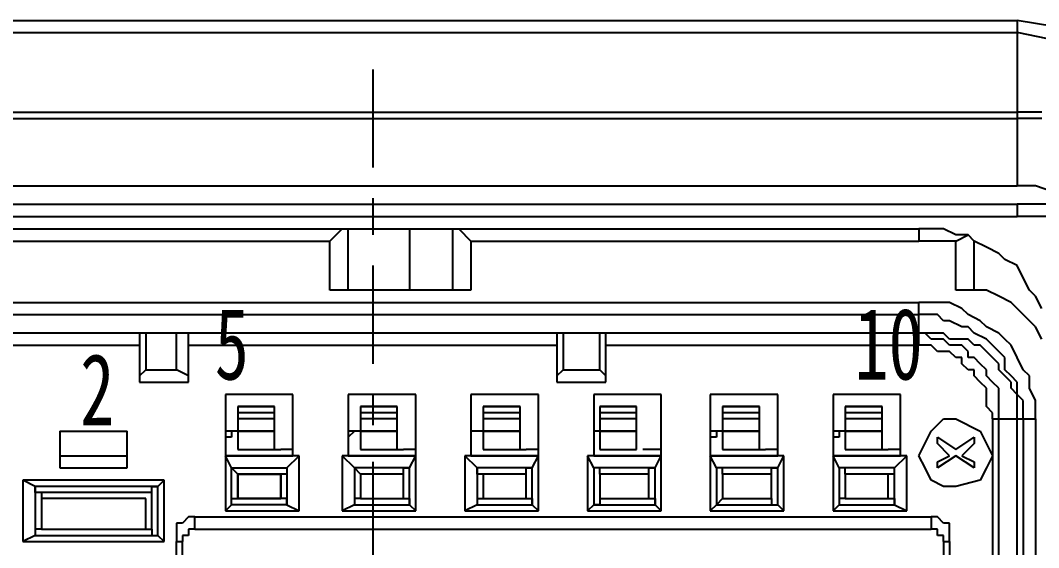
# Model space of a CAD drawing. Header units: inches. Extents: x 47316 to 59086, y 3141 to 11743.
# Drawn here: x 51613 to 51662.78, y 6390.53 to 6416.33 of the extents above; entities that cross this region are included whole.
import ezdxf

# ---------------------------------------------------------------- set-up
doc = ezdxf.new("R2010")
doc.units = ezdxf.units.IN
doc.header["$MEASUREMENT"] = 0
doc.layers.add('_BLACK_HOLE', color=7, linetype='Continuous')
doc.styles.add('MtX_FangSong_GB2312', font='')
doc.styles.get("Standard").update_dxf_attribs({"font": ''})
doc.styles.get('MtX_FangSong_GB2312').set_extended_font_data('FangSong_GB2312')
doc.styles.get('Standard').set_extended_font_data('SimSun')
doc.linetypes.add('_VeSys_Busbar', pattern='A,0.0001,-0.125,["=",Standard,S=0.35,R=0,X=-0.15,Y=-0.175],-0.125', length=0.2501)

msp = doc.modelspace()

# ---------------------------------------------------------------- linework, layer by layer
at = {"layer": '_BLACK_HOLE', "color": 0, "linetype": 'Continuous', "lineweight": -3}
for p, q in [((51598.729, 6416.329), (51661.729, 6416.329)), ((51661.729, 6416.329), (51661.729, 6408.229)), ((51663.529, 6416.029), (51661.729, 6416.329)), ((51598.729, 6415.729), (51661.729, 6415.729)), ((51663.229, 6415.429), (51661.729, 6415.729)), ((51630.229, 6413.929), (51630.229, 6409.129)), ((51598.729, 6411.829), (51661.729, 6411.829)), ((51662.929, 6411.829), (51661.729, 6411.829)), ((51598.729, 6411.529), (51661.729, 6411.529)), ((51662.929, 6411.529), (51661.729, 6411.529)), ((51598.729, 6408.229), (51661.729, 6408.229)), ((51662.629, 6408.229), (51661.729, 6408.229)), ((51663.529, 6407.929), (51662.629, 6408.229)), ((51598.729, 6407.329), (51661.729, 6407.329)), ((51630.229, 6407.629), (51630.229, 6405.829)), ((51661.729, 6407.329), (51661.729, 6406.729)), ((51662.629, 6407.329), (51661.729, 6407.329)), ((51663.529, 6407.329), (51662.629, 6407.329)), ((51598.729, 6406.729), (51661.729, 6406.729)), ((51662.629, 6406.729), (51661.729, 6406.729)), ((51663.229, 6406.729), (51662.629, 6406.729)), ((51603.529, 6406.129), (51656.929, 6406.129)), ((51628.129, 6405.529), (51628.729, 6406.129)), ((51629.029, 6403.129), (51629.029, 6406.129)), ((51632.029, 6406.129), (51632.029, 6403.129)), ((51634.129, 6406.129), (51634.129, 6403.129)), ((51634.429, 6406.129), (51635.029, 6405.529)), ((51656.929, 6406.129), (51656.929, 6405.529)), ((51657.529, 6406.129), (51656.929, 6406.129)), ((51658.129, 6406.129), (51657.529, 6406.129)), ((51658.729, 6405.829), (51658.129, 6406.129)), ((51658.729, 6405.529), (51659.329, 6405.829)), ((51659.329, 6405.829), (51658.729, 6405.829)), ((51659.629, 6405.529), (51659.329, 6405.829)), ((51603.529, 6405.529), (51628.129, 6405.529)), ((51628.129, 6403.129), (51628.129, 6405.529)), ((51635.029, 6405.529), (51635.029, 6403.129)), ((51635.029, 6405.529), (51656.929, 6405.529)), ((51657.229, 6405.529), (51656.929, 6405.529)), ((51657.529, 6405.529), (51657.229, 6405.529)), ((51657.829, 6405.529), (51657.529, 6405.529)), ((51658.129, 6405.529), (51657.829, 6405.529)), ((51658.429, 6405.529), (51658.129, 6405.529)), ((51658.729, 6405.529), (51658.429, 6405.529)), ((51658.729, 6403.129), (51658.729, 6405.529)), ((51659.629, 6403.129), (51659.629, 6405.529)), ((51660.229, 6405.229), (51659.629, 6405.529)), ((51660.829, 6404.929), (51660.229, 6405.229)), ((51661.129, 6404.629), (51660.829, 6404.929)), ((51630.229, 6404.329), (51630.229, 6399.529)), ((51661.729, 6404.329), (51661.129, 6404.629)), ((51662.029, 6403.729), (51661.729, 6404.329)), ((51662.329, 6403.129), (51662.029, 6403.729)), ((51635.029, 6403.129), (51628.129, 6403.129)), ((51660.229, 6403.129), (51658.729, 6403.129)), ((51660.829, 6402.829), (51660.229, 6403.129)), ((51661.429, 6402.529), (51660.829, 6402.829)), ((51662.629, 6402.829), (51662.329, 6403.129)), ((51662.929, 6402.229), (51662.629, 6402.829)), ((51603.529, 6402.529), (51656.929, 6402.529)), ((51656.929, 6400.429), (51656.929, 6402.529)), ((51657.529, 6402.529), (51656.929, 6402.529)), ((51657.829, 6402.529), (51657.529, 6402.529)), ((51658.429, 6402.529), (51657.829, 6402.529)), ((51659.029, 6402.229), (51658.429, 6402.529)), ((51659.329, 6401.929), (51659.029, 6402.229)), ((51661.729, 6402.229), (51661.429, 6402.529)), ((51662.329, 6401.629), (51661.729, 6402.229)), ((51603.529, 6401.929), (51656.929, 6401.929)), ((51657.229, 6401.929), (51656.929, 6401.929)), ((51657.829, 6401.929), (51657.229, 6401.929)), ((51658.129, 6401.629), (51657.829, 6401.929)), ((51659.929, 6401.629), (51659.329, 6401.929)), ((51658.429, 6401.629), (51658.129, 6401.629)), ((51659.029, 6401.329), (51658.429, 6401.629)), ((51659.329, 6401.329), (51659.029, 6401.329)), ((51659.629, 6401.029), (51659.329, 6401.329)), ((51660.229, 6401.329), (51659.929, 6401.629)), ((51660.829, 6401.029), (51660.229, 6401.329)), ((51662.629, 6401.329), (51662.329, 6401.629)), ((51662.929, 6400.729), (51662.629, 6401.329)), ((51657.529, 6401.029), (51602.629, 6401.029)), ((51618.829, 6401.029), (51618.829, 6398.929)), ((51619.129, 6401.029), (51619.129, 6399.229)), ((51620.629, 6399.229), (51620.629, 6401.029)), ((51621.229, 6398.929), (51621.229, 6401.029)), ((51639.229, 6401.029), (51639.229, 6398.929)), ((51639.529, 6401.029), (51639.529, 6399.229)), ((51641.329, 6399.229), (51641.329, 6401.029)), ((51641.629, 6398.929), (51641.629, 6401.029)), ((51657.229, 6401.029), (51656.929, 6401.029)), ((51657.529, 6400.729), (51657.229, 6401.029)), ((51658.129, 6401.029), (51657.529, 6401.029)), ((51657.829, 6400.729), (51657.529, 6400.729)), ((51658.129, 6400.729), (51657.829, 6400.729)), ((51658.429, 6400.729), (51658.129, 6401.029)), ((51658.429, 6400.429), (51658.129, 6400.729)), ((51658.729, 6400.729), (51658.429, 6400.729)), ((51659.329, 6400.729), (51658.729, 6400.729)), ((51659.629, 6400.429), (51659.329, 6400.729)), ((51660.229, 6400.729), (51659.629, 6401.029)), ((51660.529, 6400.429), (51660.229, 6400.729)), ((51661.129, 6400.729), (51660.829, 6401.029)), ((51661.429, 6400.429), (51661.129, 6400.729)), ((51603.529, 6400.429), (51618.829, 6400.429)), ((51621.229, 6400.429), (51639.229, 6400.429)), ((51641.629, 6400.429), (51656.929, 6400.429)), ((51657.229, 6400.429), (51656.929, 6400.429)), ((51657.529, 6400.429), (51657.229, 6400.429)), ((51657.829, 6400.129), (51657.529, 6400.429)), ((51659.029, 6400.429), (51658.429, 6400.429)), ((51659.329, 6400.129), (51659.029, 6400.429)), ((51659.929, 6400.429), (51659.629, 6400.429)), ((51660.229, 6400.129), (51659.929, 6400.429)), ((51660.829, 6400.129), (51660.529, 6400.429)), ((51661.729, 6399.829), (51661.429, 6400.429)), ((51658.129, 6400.129), (51657.829, 6400.129)), ((51658.429, 6400.129), (51658.129, 6400.129)), ((51658.729, 6399.829), (51658.429, 6400.129)), ((51659.029, 6399.829), (51658.729, 6399.829)), ((51659.029, 6399.529), (51659.029, 6399.829)), ((51659.329, 6399.829), (51659.329, 6400.129)), ((51659.629, 6399.829), (51659.329, 6399.829)), ((51659.929, 6399.529), (51659.629, 6399.829)), ((51660.529, 6399.829), (51660.229, 6400.129)), ((51660.829, 6399.529), (51660.529, 6399.829)), ((51661.129, 6399.829), (51660.829, 6400.129)), ((51661.129, 6399.229), (51661.129, 6399.829)), ((51662.029, 6399.229), (51661.729, 6399.829)), ((51618.829, 6398.929), (51619.129, 6399.229)), ((51619.129, 6399.229), (51620.629, 6399.229)), ((51621.229, 6398.929), (51620.629, 6399.229)), ((51639.229, 6398.929), (51639.529, 6399.229)), ((51639.529, 6399.229), (51641.329, 6399.229)), ((51641.629, 6398.929), (51641.329, 6399.229)), ((51659.329, 6399.229), (51659.029, 6399.529)), ((51659.629, 6399.229), (51659.329, 6399.229)), ((51659.629, 6398.929), (51659.629, 6399.229)), ((51660.229, 6399.229), (51659.929, 6399.529)), ((51660.229, 6398.929), (51660.229, 6399.229)), ((51660.829, 6399.229), (51660.829, 6399.529)), ((51661.129, 6398.929), (51660.829, 6399.229)), ((51661.429, 6398.929), (51661.129, 6399.229)), ((51662.329, 6398.929), (51662.029, 6399.229)), ((51618.829, 6398.929), (51618.829, 6398.929)), ((51618.829, 6398.929), (51618.829, 6398.929)), ((51618.829, 6398.929), (51618.829, 6398.929)), ((51618.829, 6398.929), (51618.829, 6398.929)), ((51618.829, 6398.929), (51618.829, 6398.929)), ((51618.829, 6398.929), (51618.829, 6398.929)), ((51618.829, 6398.929), (51618.829, 6398.929)), ((51618.829, 6398.929), (51618.829, 6398.929)), ((51618.829, 6398.929), (51618.829, 6398.929)), ((51618.829, 6398.929), (51618.829, 6398.629)), ((51621.229, 6398.629), (51621.229, 6398.929)), ((51621.229, 6398.929), (51621.229, 6398.929)), ((51621.229, 6398.929), (51621.229, 6398.929)), ((51621.229, 6398.929), (51621.229, 6398.929)), ((51621.229, 6398.929), (51621.229, 6398.929)), ((51621.229, 6398.929), (51621.229, 6398.929)), ((51621.229, 6398.929), (51621.229, 6398.929)), ((51621.229, 6398.929), (51621.229, 6398.929)), ((51621.229, 6398.929), (51621.229, 6398.929)), ((51621.229, 6398.929), (51621.229, 6398.929)), ((51639.229, 6398.929), (51639.229, 6398.929)), ((51639.229, 6398.929), (51639.229, 6398.929)), ((51639.229, 6398.929), (51639.229, 6398.929)), ((51639.229, 6398.929), (51639.229, 6398.929)), ((51639.229, 6398.929), (51639.229, 6398.929)), ((51639.229, 6398.929), (51639.229, 6398.929)), ((51639.229, 6398.929), (51639.229, 6398.929)), ((51639.229, 6398.929), (51639.229, 6398.929)), ((51639.229, 6398.929), (51639.229, 6398.929)), ((51639.229, 6398.929), (51639.229, 6398.629)), ((51641.629, 6398.629), (51641.629, 6398.929)), ((51641.629, 6398.929), (51641.629, 6398.929)), ((51641.629, 6398.929), (51641.629, 6398.929)), ((51641.629, 6398.929), (51641.629, 6398.929)), ((51641.629, 6398.929), (51641.629, 6398.929)), ((51641.629, 6398.929), (51641.629, 6398.929)), ((51641.629, 6398.929), (51641.629, 6398.929)), ((51641.629, 6398.929), (51641.629, 6398.929)), ((51641.629, 6398.929), (51641.629, 6398.929)), ((51641.629, 6398.929), (51641.629, 6398.929)), ((51659.929, 6398.629), (51659.629, 6398.929)), ((51660.529, 6398.629), (51660.229, 6398.929)), ((51661.429, 6398.629), (51661.129, 6398.929)), ((51661.729, 6398.629), (51661.429, 6398.929)), ((51662.329, 6398.329), (51662.329, 6398.929)), ((51618.829, 6398.629), (51618.829, 6398.629)), ((51618.829, 6398.629), (51618.829, 6398.629)), ((51618.829, 6398.629), (51618.829, 6398.629)), ((51618.829, 6398.629), (51618.829, 6398.629)), ((51618.829, 6398.629), (51619.129, 6398.629)), ((51619.129, 6398.629), (51620.929, 6398.629)), ((51619.129, 6398.629), (51619.129, 6398.629)), ((51619.129, 6398.629), (51619.129, 6398.629)), ((51619.129, 6398.629), (51619.129, 6398.629)), ((51620.929, 6398.629), (51620.929, 6398.629)), ((51620.929, 6398.629), (51620.929, 6398.629)), ((51620.929, 6398.629), (51620.929, 6398.629)), ((51620.929, 6398.629), (51620.929, 6398.629)), ((51620.929, 6398.629), (51621.229, 6398.629)), ((51621.229, 6398.629), (51621.229, 6398.629)), ((51621.229, 6398.629), (51621.229, 6398.629)), ((51621.229, 6398.629), (51621.229, 6398.629)), ((51639.229, 6398.629), (51639.229, 6398.629)), ((51639.229, 6398.629), (51639.229, 6398.629)), ((51639.229, 6398.629), (51639.229, 6398.629)), ((51639.229, 6398.629), (51639.529, 6398.629)), ((51639.529, 6398.629), (51641.329, 6398.629)), ((51639.529, 6398.629), (51639.529, 6398.629)), ((51639.529, 6398.629), (51639.529, 6398.629)), ((51639.529, 6398.629), (51639.529, 6398.629)), ((51639.529, 6398.629), (51639.529, 6398.629)), ((51641.329, 6398.629), (51641.329, 6398.629)), ((51641.329, 6398.629), (51641.329, 6398.629)), ((51641.329, 6398.629), (51641.329, 6398.629)), ((51641.329, 6398.629), (51641.329, 6398.629)), ((51641.329, 6398.629), (51641.629, 6398.629)), ((51641.629, 6398.629), (51641.629, 6398.629)), ((51641.629, 6398.629), (51641.629, 6398.629)), ((51641.629, 6398.629), (51641.629, 6398.629)), ((51660.229, 6398.329), (51659.929, 6398.629)), ((51660.229, 6398.029), (51660.229, 6398.329)), ((51660.829, 6398.329), (51660.529, 6398.629)), ((51660.829, 6397.729), (51660.829, 6398.329)), ((51661.429, 6398.329), (51661.429, 6398.629)), ((51661.729, 6398.029), (51661.429, 6398.329)), ((51661.729, 6398.029), (51661.729, 6398.629)), ((51662.629, 6397.729), (51662.329, 6398.329)), ((51623.029, 6398.029), (51623.029, 6395.029)), ((51626.329, 6398.029), (51623.029, 6398.029)), ((51626.329, 6395.029), (51626.329, 6398.029)), ((51629.029, 6398.029), (51629.029, 6395.029)), ((51632.329, 6398.029), (51629.029, 6398.029)), ((51630.229, 6398.029), (51630.229, 6396.529)), ((51632.329, 6395.029), (51632.329, 6398.029)), ((51635.029, 6398.029), (51635.029, 6395.029)), ((51638.329, 6398.029), (51635.029, 6398.029)), ((51638.329, 6395.029), (51638.329, 6398.029)), ((51641.029, 6398.029), (51641.029, 6395.029)), ((51644.329, 6398.029), (51641.029, 6398.029)), ((51644.329, 6395.029), (51644.329, 6398.029)), ((51650.029, 6398.029), (51646.729, 6398.029)), ((51646.729, 6398.029), (51646.729, 6395.029)), ((51650.029, 6395.029), (51650.029, 6398.029)), ((51656.029, 6398.029), (51652.729, 6398.029)), ((51652.729, 6398.029), (51652.729, 6395.029)), ((51656.029, 6395.029), (51656.029, 6398.029)), ((51660.229, 6397.729), (51660.229, 6398.029)), ((51660.229, 6397.429), (51660.229, 6397.729)), ((51660.829, 6397.429), (51660.829, 6397.729)), ((51662.029, 6397.729), (51661.729, 6398.029)), ((51661.729, 6397.429), (51661.729, 6398.029)), ((51662.029, 6397.429), (51662.029, 6397.729)), ((51662.629, 6397.429), (51662.629, 6397.729)), ((51623.629, 6397.429), (51625.429, 6397.429)), ((51623.629, 6397.429), (51623.629, 6395.329)), ((51625.429, 6397.429), (51623.629, 6397.429)), ((51625.429, 6395.329), (51625.429, 6397.429)), ((51629.629, 6397.429), (51631.429, 6397.429)), ((51629.629, 6397.429), (51629.629, 6395.329)), ((51631.429, 6397.429), (51629.629, 6397.429)), ((51631.429, 6395.329), (51631.429, 6397.429)), ((51635.629, 6397.429), (51637.429, 6397.429)), ((51635.629, 6397.429), (51635.629, 6395.329)), ((51637.429, 6397.429), (51635.629, 6397.429)), ((51637.429, 6395.329), (51637.429, 6397.429)), ((51641.329, 6397.429), (51643.129, 6397.429)), ((51641.329, 6397.429), (51641.329, 6395.329)), ((51643.129, 6397.429), (51641.329, 6397.429)), ((51643.129, 6395.329), (51643.129, 6397.429)), ((51647.329, 6397.429), (51649.129, 6397.429)), ((51649.129, 6397.429), (51647.329, 6397.429)), ((51647.329, 6397.429), (51647.329, 6395.329)), ((51649.129, 6395.329), (51649.129, 6397.429)), ((51653.329, 6397.429), (51655.129, 6397.429)), ((51655.129, 6397.429), (51653.329, 6397.429)), ((51653.329, 6397.429), (51653.329, 6395.329)), ((51655.129, 6395.329), (51655.129, 6397.429)), ((51660.529, 6397.129), (51660.229, 6397.429)), ((51660.829, 6397.129), (51660.829, 6397.429)), ((51661.729, 6397.129), (51661.729, 6397.429)), ((51662.029, 6396.829), (51662.029, 6397.429)), ((51662.629, 6396.829), (51662.629, 6397.429)), ((51625.429, 6397.129), (51623.629, 6397.129)), ((51625.429, 6396.829), (51623.629, 6396.829)), ((51631.429, 6397.129), (51629.629, 6397.129)), ((51631.429, 6396.829), (51629.629, 6396.829)), ((51637.429, 6397.129), (51635.629, 6397.129)), ((51637.429, 6396.829), (51635.629, 6396.829)), ((51643.129, 6397.129), (51641.329, 6397.129)), ((51643.129, 6396.829), (51641.329, 6396.829)), ((51649.129, 6397.129), (51647.329, 6397.129)), ((51649.129, 6396.829), (51647.329, 6396.829)), ((51655.129, 6397.129), (51653.329, 6397.129)), ((51655.129, 6396.829), (51653.329, 6396.829)), ((51657.529, 6396.229), (51658.129, 6396.829)), ((51658.129, 6396.829), (51658.729, 6396.829)), ((51658.729, 6396.829), (51659.929, 6396.229)), ((51660.529, 6396.829), (51660.529, 6397.129)), ((51660.529, 6396.829), (51662.629, 6396.829)), ((51660.529, 6396.829), (51660.529, 6378.529)), ((51660.829, 6396.829), (51660.829, 6397.129)), ((51660.829, 6378.529), (51660.829, 6396.829)), ((51661.729, 6396.829), (51661.729, 6397.129)), ((51661.729, 6378.529), (51661.729, 6396.829)), ((51662.029, 6396.829), (51662.029, 6378.529)), ((51662.629, 6396.829), (51662.629, 6378.529)), ((51614.929, 6396.229), (51614.929, 6394.429)), ((51614.929, 6396.229), (51618.229, 6396.229)), ((51618.229, 6394.429), (51618.229, 6396.229)), ((51623.629, 6396.229), (51623.029, 6396.229)), ((51623.329, 6395.929), (51623.029, 6395.929)), ((51623.029, 6395.929), (51623.029, 6395.929)), ((51623.629, 6396.229), (51623.329, 6396.229)), ((51623.329, 6396.229), (51623.329, 6396.229)), ((51623.329, 6396.229), (51623.329, 6396.229)), ((51623.329, 6396.229), (51623.329, 6395.929)), ((51623.629, 6396.229), (51625.429, 6396.229)), ((51625.429, 6396.229), (51623.629, 6396.229)), ((51629.629, 6396.229), (51629.029, 6396.229)), ((51629.329, 6396.229), (51629.029, 6395.929)), ((51629.029, 6395.929), (51629.029, 6395.929)), ((51629.029, 6395.929), (51629.029, 6395.929)), ((51629.329, 6396.229), (51629.329, 6396.229)), ((51629.329, 6396.229), (51629.329, 6396.229)), ((51629.329, 6396.229), (51629.329, 6396.229)), ((51629.629, 6396.229), (51631.429, 6396.229)), ((51631.429, 6396.229), (51629.629, 6396.229)), ((51635.629, 6396.229), (51635.029, 6396.229)), ((51635.329, 6396.229), (51635.029, 6396.229)), ((51635.029, 6396.229), (51635.029, 6395.929)), ((51635.029, 6395.929), (51635.029, 6395.929)), ((51635.029, 6395.929), (51635.029, 6395.929)), ((51635.329, 6396.229), (51635.329, 6396.229)), ((51635.329, 6396.229), (51635.329, 6396.229)), ((51635.629, 6396.229), (51637.429, 6396.229)), ((51637.429, 6396.229), (51635.629, 6396.229)), ((51641.329, 6396.229), (51641.029, 6396.229)), ((51641.329, 6396.229), (51641.029, 6396.229)), ((51641.029, 6396.229), (51641.029, 6395.929)), ((51641.029, 6395.929), (51641.029, 6395.929)), ((51641.029, 6395.929), (51641.029, 6395.929)), ((51641.329, 6396.229), (51643.129, 6396.229)), ((51643.129, 6396.229), (51641.329, 6396.229)), ((51641.329, 6396.229), (51641.329, 6396.229)), ((51641.329, 6396.229), (51641.329, 6396.229)), ((51647.329, 6396.229), (51646.729, 6396.229)), ((51647.029, 6395.929), (51646.729, 6395.929)), ((51647.329, 6396.229), (51647.029, 6396.229)), ((51647.029, 6396.229), (51647.029, 6396.229)), ((51647.029, 6396.229), (51647.029, 6395.929)), ((51647.029, 6395.929), (51647.029, 6395.929)), ((51647.329, 6396.229), (51649.129, 6396.229)), ((51649.129, 6396.229), (51647.329, 6396.229)), ((51647.329, 6396.229), (51647.329, 6396.229)), ((51653.329, 6396.229), (51652.729, 6396.229)), ((51653.029, 6395.929), (51652.729, 6395.929)), ((51652.729, 6395.929), (51652.729, 6395.929)), ((51653.329, 6396.229), (51653.029, 6396.229)), ((51653.029, 6396.229), (51653.029, 6396.229)), ((51653.029, 6396.229), (51653.029, 6396.229)), ((51653.029, 6396.229), (51653.029, 6395.929)), ((51653.329, 6396.229), (51655.129, 6396.229)), ((51655.129, 6396.229), (51653.329, 6396.229)), ((51656.929, 6395.029), (51657.529, 6396.229)), ((51657.829, 6395.929), (51658.729, 6395.329)), ((51657.829, 6395.629), (51657.829, 6395.929)), ((51658.729, 6395.329), (51659.629, 6395.929)), ((51659.629, 6395.929), (51659.629, 6395.629)), ((51659.929, 6396.229), (51660.529, 6395.029)), ((51623.629, 6395.329), (51625.429, 6395.329)), ((51625.429, 6395.329), (51625.429, 6395.329)), ((51625.429, 6395.329), (51625.429, 6395.329)), ((51625.429, 6395.329), (51625.429, 6395.329)), ((51625.429, 6395.329), (51625.429, 6395.329)), ((51625.429, 6395.329), (51625.429, 6395.329)), ((51625.429, 6395.329), (51625.429, 6395.329)), ((51625.429, 6395.329), (51625.429, 6395.329)), ((51625.429, 6395.329), (51625.429, 6395.329)), ((51625.429, 6395.329), (51625.729, 6395.329)), ((51626.329, 6395.329), (51625.729, 6395.329)), ((51625.729, 6395.329), (51625.729, 6395.329)), ((51625.729, 6395.329), (51625.729, 6395.329)), ((51625.729, 6395.329), (51625.729, 6395.329)), ((51625.729, 6395.329), (51625.729, 6395.329)), ((51629.629, 6395.329), (51631.429, 6395.329)), ((51631.429, 6395.329), (51631.429, 6395.329)), ((51631.429, 6395.329), (51631.429, 6395.329)), ((51631.429, 6395.329), (51631.429, 6395.329)), ((51631.429, 6395.329), (51631.429, 6395.329)), ((51631.429, 6395.329), (51631.429, 6395.329)), ((51631.429, 6395.329), (51631.429, 6395.329)), ((51631.429, 6395.329), (51631.429, 6395.329)), ((51631.429, 6395.329), (51631.429, 6395.329)), ((51631.429, 6395.329), (51631.429, 6395.329)), ((51631.429, 6395.329), (51631.429, 6395.329)), ((51631.429, 6395.329), (51631.429, 6395.329)), ((51631.429, 6395.329), (51631.729, 6395.329)), ((51632.329, 6395.329), (51631.729, 6395.329)), ((51631.729, 6395.329), (51631.729, 6395.329)), ((51635.629, 6395.329), (51637.429, 6395.329)), ((51637.429, 6395.329), (51637.429, 6395.329)), ((51637.429, 6395.329), (51637.429, 6395.329)), ((51637.429, 6395.329), (51637.429, 6395.329)), ((51637.429, 6395.329), (51637.429, 6395.329)), ((51637.429, 6395.329), (51637.429, 6395.329)), ((51637.429, 6395.329), (51637.429, 6395.329)), ((51637.429, 6395.329), (51637.429, 6395.329)), ((51637.429, 6395.329), (51637.429, 6395.329)), ((51637.429, 6395.329), (51637.429, 6395.329)), ((51637.429, 6395.329), (51637.429, 6395.329)), ((51637.429, 6395.329), (51637.429, 6395.329)), ((51637.429, 6395.329), (51637.429, 6395.329)), ((51637.429, 6395.329), (51637.729, 6395.329)), ((51638.329, 6395.329), (51637.729, 6395.329)), ((51641.329, 6395.329), (51643.129, 6395.329)), ((51644.329, 6395.329), (51643.429, 6395.329)), ((51643.429, 6395.329), (51643.429, 6395.329)), ((51643.429, 6395.329), (51643.429, 6395.329)), ((51643.429, 6395.329), (51643.429, 6395.329)), ((51643.429, 6395.329), (51643.429, 6395.329)), ((51643.429, 6395.329), (51643.429, 6395.329)), ((51643.429, 6395.329), (51643.429, 6395.329)), ((51643.429, 6395.329), (51643.429, 6395.329)), ((51643.429, 6395.329), (51643.429, 6395.329)), ((51643.429, 6395.329), (51643.429, 6395.329)), ((51643.429, 6395.329), (51643.429, 6395.329)), ((51643.429, 6395.329), (51643.429, 6395.329)), ((51643.429, 6395.329), (51643.429, 6395.329)), ((51643.429, 6395.329), (51643.429, 6395.329)), ((51647.329, 6395.329), (51649.129, 6395.329)), ((51649.129, 6395.329), (51649.129, 6395.329)), ((51649.129, 6395.329), (51649.429, 6395.329)), ((51650.029, 6395.329), (51649.429, 6395.329)), ((51649.429, 6395.329), (51649.429, 6395.329)), ((51649.429, 6395.329), (51649.429, 6395.329)), ((51649.429, 6395.329), (51649.429, 6395.329)), ((51649.429, 6395.329), (51649.429, 6395.329)), ((51649.429, 6395.329), (51649.429, 6395.329)), ((51649.429, 6395.329), (51649.429, 6395.329)), ((51649.429, 6395.329), (51649.429, 6395.329)), ((51649.429, 6395.329), (51649.429, 6395.329)), ((51649.429, 6395.329), (51649.429, 6395.329)), ((51649.429, 6395.329), (51649.429, 6395.329)), ((51649.429, 6395.329), (51649.429, 6395.329)), ((51653.329, 6395.329), (51655.129, 6395.329)), ((51655.129, 6395.329), (51655.129, 6395.329)), ((51655.129, 6395.329), (51655.129, 6395.329)), ((51655.129, 6395.329), (51655.129, 6395.329)), ((51655.129, 6395.329), (51655.129, 6395.329)), ((51655.129, 6395.329), (51655.129, 6395.329)), ((51655.129, 6395.329), (51655.429, 6395.329)), ((51656.029, 6395.329), (51655.429, 6395.329)), ((51655.429, 6395.329), (51655.429, 6395.329)), ((51655.429, 6395.329), (51655.429, 6395.329)), ((51655.429, 6395.329), (51655.429, 6395.329)), ((51655.429, 6395.329), (51655.429, 6395.329)), ((51655.429, 6395.329), (51655.429, 6395.329)), ((51655.429, 6395.329), (51655.429, 6395.329)), ((51655.429, 6395.329), (51655.429, 6395.329)), ((51658.429, 6395.029), (51657.829, 6395.629)), ((51659.629, 6395.629), (51659.029, 6395.029)), ((51614.929, 6395.029), (51618.229, 6395.029)), ((51623.029, 6395.029), (51623.029, 6392.329)), ((51623.329, 6394.429), (51623.029, 6395.029)), ((51626.629, 6395.029), (51623.029, 6395.029)), ((51623.029, 6395.029), (51626.329, 6395.029)), ((51626.029, 6394.429), (51626.629, 6395.029)), ((51626.629, 6392.329), (51626.629, 6395.029)), ((51628.729, 6395.029), (51628.729, 6392.329)), ((51629.329, 6394.429), (51628.729, 6395.029)), ((51632.329, 6395.029), (51628.729, 6395.029)), ((51629.029, 6395.029), (51632.329, 6395.029)), ((51632.029, 6394.429), (51632.329, 6395.029)), ((51632.329, 6392.329), (51632.329, 6395.029)), ((51634.729, 6395.029), (51634.729, 6392.329)), ((51638.329, 6395.029), (51634.729, 6395.029)), ((51635.329, 6394.429), (51634.729, 6395.029)), ((51635.029, 6395.029), (51638.329, 6395.029)), ((51638.029, 6394.429), (51638.329, 6395.029)), ((51638.329, 6392.329), (51638.329, 6395.029)), ((51644.329, 6395.029), (51640.729, 6395.029)), ((51640.729, 6395.029), (51640.729, 6392.329)), ((51641.029, 6394.429), (51640.729, 6395.029)), ((51641.029, 6395.029), (51644.329, 6395.029)), ((51644.029, 6394.429), (51644.329, 6395.029)), ((51644.329, 6392.329), (51644.329, 6395.029)), ((51650.329, 6395.029), (51646.729, 6395.029)), ((51646.729, 6395.029), (51650.029, 6395.029)), ((51646.729, 6395.029), (51646.729, 6392.329)), ((51647.029, 6394.429), (51646.729, 6395.029)), ((51650.029, 6394.429), (51650.329, 6395.029)), ((51650.329, 6392.329), (51650.329, 6395.029)), ((51656.329, 6395.029), (51652.729, 6395.029)), ((51652.729, 6395.029), (51656.029, 6395.029)), ((51652.729, 6395.029), (51652.729, 6392.329)), ((51653.029, 6394.429), (51652.729, 6395.029)), ((51655.729, 6394.429), (51656.329, 6395.029)), ((51656.329, 6392.329), (51656.329, 6395.029)), ((51657.229, 6394.429), (51656.929, 6395.029)), ((51657.829, 6394.729), (51658.429, 6395.029)), ((51658.729, 6395.029), (51657.829, 6394.429)), ((51659.629, 6394.429), (51658.729, 6395.029)), ((51659.029, 6395.029), (51659.629, 6394.729)), ((51660.529, 6395.029), (51660.229, 6394.429)), ((51660.529, 6395.029), (51660.529, 6395.029)), ((51660.529, 6395.029), (51660.529, 6395.029)), ((51660.529, 6395.029), (51660.529, 6395.029)), ((51660.529, 6395.029), (51660.529, 6395.029)), ((51614.929, 6394.429), (51618.229, 6394.429)), ((51623.329, 6392.629), (51623.329, 6394.429)), ((51623.329, 6394.429), (51626.029, 6394.429)), ((51623.329, 6394.429), (51623.329, 6394.429)), ((51623.329, 6394.429), (51623.329, 6394.429)), ((51623.329, 6394.429), (51623.329, 6394.429)), ((51623.329, 6394.429), (51623.329, 6394.429)), ((51623.329, 6394.429), (51623.329, 6394.429)), ((51623.329, 6394.429), (51623.329, 6394.429)), ((51623.329, 6394.429), (51623.329, 6394.429)), ((51623.329, 6394.429), (51623.629, 6394.129)), ((51626.029, 6394.429), (51626.029, 6392.629)), ((51626.029, 6394.429), (51626.029, 6394.429)), ((51626.029, 6394.429), (51626.029, 6394.429)), ((51626.029, 6394.429), (51626.029, 6394.429)), ((51626.029, 6394.429), (51626.029, 6394.429)), ((51626.029, 6394.429), (51626.029, 6394.429)), ((51626.029, 6394.429), (51626.029, 6394.429)), ((51626.029, 6394.429), (51626.029, 6394.429)), ((51626.029, 6394.429), (51626.029, 6394.129)), ((51629.329, 6394.429), (51629.329, 6392.629)), ((51632.029, 6394.429), (51629.329, 6394.429)), ((51629.629, 6394.129), (51629.329, 6394.429)), ((51629.329, 6394.429), (51629.329, 6394.429)), ((51629.329, 6394.429), (51629.329, 6394.429)), ((51629.329, 6394.429), (51629.329, 6394.429)), ((51629.329, 6394.429), (51629.329, 6394.429)), ((51629.329, 6394.429), (51629.329, 6394.429)), ((51629.329, 6394.429), (51629.329, 6394.429)), ((51629.329, 6394.429), (51629.329, 6394.429)), ((51629.329, 6394.429), (51629.329, 6394.429)), ((51629.329, 6394.429), (51629.329, 6394.429)), ((51630.229, 6394.729), (51630.229, 6389.929)), ((51631.729, 6394.129), (51631.729, 6394.429)), ((51631.729, 6394.429), (51632.029, 6394.429)), ((51632.029, 6392.629), (51632.029, 6394.429)), ((51632.029, 6394.429), (51632.029, 6394.429)), ((51632.029, 6394.429), (51632.029, 6394.429)), ((51632.029, 6394.429), (51632.029, 6394.429)), ((51632.029, 6394.429), (51632.029, 6394.429)), ((51632.029, 6394.429), (51632.029, 6394.429)), ((51632.029, 6394.429), (51632.029, 6394.429)), ((51632.029, 6394.429), (51632.029, 6394.429)), ((51632.029, 6394.429), (51632.029, 6394.429)), ((51635.329, 6394.429), (51635.329, 6392.629)), ((51638.029, 6394.429), (51635.329, 6394.429)), ((51635.329, 6394.129), (51635.329, 6394.429)), ((51635.329, 6394.429), (51635.329, 6394.429)), ((51635.329, 6394.429), (51635.329, 6394.429)), ((51635.329, 6394.429), (51635.329, 6394.429)), ((51635.329, 6394.429), (51635.329, 6394.429)), ((51635.329, 6394.429), (51635.329, 6394.429)), ((51635.329, 6394.429), (51635.329, 6394.429)), ((51635.329, 6394.429), (51635.329, 6394.429)), ((51635.329, 6394.429), (51635.329, 6394.429)), ((51635.329, 6394.429), (51635.329, 6394.429)), ((51637.729, 6394.129), (51637.729, 6394.429)), ((51637.729, 6394.429), (51637.729, 6394.429)), ((51637.729, 6394.429), (51637.729, 6394.429)), ((51637.729, 6394.429), (51637.729, 6394.429)), ((51637.729, 6394.429), (51638.029, 6394.429)), ((51638.029, 6392.629), (51638.029, 6394.429)), ((51638.029, 6394.429), (51638.029, 6394.429)), ((51638.029, 6394.429), (51638.029, 6394.429)), ((51638.029, 6394.429), (51638.029, 6394.429)), ((51638.029, 6394.429), (51638.029, 6394.429)), ((51638.029, 6394.429), (51638.029, 6394.429)), ((51644.029, 6394.429), (51641.029, 6394.429)), ((51641.029, 6394.429), (51641.029, 6392.629)), ((51641.329, 6394.429), (51641.029, 6394.429)), ((51641.329, 6394.129), (51641.329, 6394.429)), ((51641.329, 6394.429), (51641.329, 6394.429)), ((51641.329, 6394.429), (51641.329, 6394.429)), ((51641.329, 6394.429), (51641.329, 6394.429)), ((51641.329, 6394.429), (51641.329, 6394.429)), ((51641.329, 6394.429), (51641.329, 6394.429)), ((51641.329, 6394.429), (51641.329, 6394.429)), ((51641.329, 6394.429), (51641.329, 6394.429)), ((51641.329, 6394.429), (51641.329, 6394.429)), ((51643.729, 6394.129), (51643.729, 6394.429)), ((51643.729, 6394.429), (51643.729, 6394.429)), ((51643.729, 6394.429), (51643.729, 6394.429)), ((51643.729, 6394.429), (51643.729, 6394.429)), ((51643.729, 6394.429), (51643.729, 6394.429)), ((51643.729, 6394.429), (51644.029, 6394.429)), ((51644.029, 6392.629), (51644.029, 6394.429)), ((51644.029, 6394.429), (51644.029, 6394.429)), ((51644.029, 6394.429), (51644.029, 6394.429)), ((51644.029, 6394.429), (51644.029, 6394.429)), ((51644.029, 6394.429), (51644.029, 6394.429)), ((51650.029, 6394.429), (51647.029, 6394.429)), ((51647.029, 6394.429), (51647.029, 6392.629)), ((51647.329, 6394.429), (51647.029, 6394.429)), ((51647.029, 6394.429), (51647.029, 6394.429)), ((51647.029, 6394.429), (51647.029, 6394.429)), ((51647.029, 6394.429), (51647.029, 6394.429)), ((51647.329, 6394.129), (51647.329, 6394.429)), ((51647.329, 6394.429), (51647.329, 6394.429)), ((51647.329, 6394.429), (51647.329, 6394.429)), ((51647.329, 6394.429), (51647.329, 6394.429)), ((51647.329, 6394.429), (51647.329, 6394.429)), ((51647.329, 6394.429), (51647.329, 6394.429)), ((51649.729, 6394.129), (51649.729, 6394.429)), ((51649.729, 6394.429), (51649.729, 6394.429)), ((51649.729, 6394.429), (51649.729, 6394.429)), ((51649.729, 6394.429), (51649.729, 6394.429)), ((51649.729, 6394.429), (51649.729, 6394.429)), ((51649.729, 6394.429), (51649.729, 6394.429)), ((51649.729, 6394.429), (51649.729, 6394.429)), ((51649.729, 6394.429), (51649.729, 6394.429)), ((51649.729, 6394.429), (51650.029, 6394.429)), ((51650.029, 6392.629), (51650.029, 6394.429)), ((51650.029, 6394.429), (51650.029, 6394.429)), ((51655.729, 6394.429), (51653.029, 6394.429)), ((51653.029, 6394.429), (51653.029, 6392.629)), ((51653.329, 6394.429), (51653.029, 6394.429)), ((51653.029, 6394.429), (51653.029, 6394.429)), ((51653.029, 6394.429), (51653.029, 6394.429)), ((51653.029, 6394.429), (51653.029, 6394.429)), ((51653.029, 6394.429), (51653.029, 6394.429)), ((51653.029, 6394.429), (51653.029, 6394.429)), ((51653.029, 6394.429), (51653.029, 6394.429)), ((51653.329, 6394.129), (51653.329, 6394.429)), ((51653.329, 6394.429), (51653.329, 6394.429)), ((51653.329, 6394.429), (51653.329, 6394.429)), ((51655.729, 6392.629), (51655.729, 6394.429)), ((51655.729, 6394.129), (51655.729, 6394.429)), ((51655.729, 6394.429), (51655.729, 6394.429)), ((51655.729, 6394.429), (51655.729, 6394.429)), ((51655.729, 6394.429), (51655.729, 6394.429)), ((51655.729, 6394.429), (51655.729, 6394.429)), ((51655.729, 6394.429), (51655.729, 6394.429)), ((51655.729, 6394.429), (51655.729, 6394.429)), ((51655.729, 6394.429), (51655.729, 6394.429)), ((51655.729, 6394.429), (51655.729, 6394.429)), ((51655.729, 6394.429), (51655.729, 6394.429)), ((51657.529, 6393.829), (51657.229, 6394.429)), ((51657.829, 6394.429), (51657.829, 6394.729)), ((51659.629, 6394.729), (51659.629, 6394.429)), ((51660.229, 6394.429), (51659.929, 6393.829)), ((51613.129, 6393.829), (51613.129, 6390.829)), ((51613.729, 6393.529), (51613.129, 6393.829)), ((51620.029, 6393.829), (51613.129, 6393.829)), ((51619.729, 6393.529), (51620.029, 6393.829)), ((51620.029, 6390.829), (51620.029, 6393.829)), ((51623.629, 6392.929), (51623.629, 6394.129)), ((51623.629, 6394.129), (51625.729, 6394.129)), ((51623.629, 6394.129), (51623.629, 6392.929)), ((51625.729, 6394.129), (51623.629, 6394.129)), ((51623.629, 6394.129), (51623.629, 6394.129)), ((51625.729, 6394.129), (51625.729, 6392.929)), ((51625.729, 6392.929), (51625.729, 6394.129)), ((51626.029, 6394.129), (51625.729, 6394.129)), ((51629.629, 6394.129), (51629.629, 6392.929)), ((51631.729, 6394.129), (51629.629, 6394.129)), ((51629.629, 6394.129), (51629.629, 6392.929)), ((51631.729, 6394.129), (51629.629, 6394.129)), ((51629.629, 6394.129), (51629.629, 6394.129)), ((51631.729, 6392.929), (51631.729, 6394.129)), ((51631.729, 6392.929), (51631.729, 6394.129)), ((51631.729, 6394.129), (51631.729, 6394.129)), ((51635.329, 6394.129), (51635.329, 6392.929)), ((51637.729, 6394.129), (51635.329, 6394.129)), ((51635.329, 6394.129), (51635.329, 6394.129)), ((51635.629, 6394.129), (51635.629, 6392.929)), ((51637.729, 6394.129), (51635.629, 6394.129)), ((51637.729, 6392.929), (51637.729, 6394.129)), ((51637.729, 6392.929), (51637.729, 6394.129)), ((51637.729, 6394.129), (51637.729, 6394.129)), ((51643.729, 6394.129), (51641.329, 6394.129)), ((51641.329, 6394.129), (51641.329, 6392.929)), ((51643.729, 6394.129), (51641.329, 6394.129)), ((51641.329, 6394.129), (51641.329, 6392.929)), ((51641.329, 6394.129), (51641.329, 6394.129)), ((51643.729, 6392.929), (51643.729, 6394.129)), ((51643.729, 6392.929), (51643.729, 6394.129)), ((51643.729, 6394.129), (51643.729, 6394.129)), ((51649.729, 6394.129), (51647.329, 6394.129)), ((51647.329, 6394.129), (51647.329, 6392.929)), ((51649.729, 6394.129), (51647.329, 6394.129)), ((51647.329, 6394.129), (51647.329, 6392.929)), ((51647.329, 6394.129), (51647.329, 6394.129)), ((51649.729, 6392.929), (51649.729, 6394.129)), ((51649.729, 6392.929), (51649.729, 6394.129)), ((51649.729, 6394.129), (51649.729, 6394.129)), ((51655.729, 6394.129), (51653.329, 6394.129)), ((51653.329, 6394.129), (51653.329, 6392.929)), ((51655.429, 6394.129), (51653.329, 6394.129)), ((51653.329, 6394.129), (51653.329, 6392.929)), ((51653.329, 6394.129), (51653.329, 6394.129)), ((51655.429, 6392.929), (51655.429, 6394.129)), ((51655.729, 6392.929), (51655.729, 6394.129)), ((51655.729, 6394.129), (51655.729, 6394.129)), ((51658.129, 6393.529), (51657.529, 6393.829)), ((51659.929, 6393.829), (51658.729, 6393.529)), ((51613.729, 6393.529), (51613.729, 6391.129)), ((51619.729, 6393.529), (51613.729, 6393.529)), ((51613.729, 6393.229), (51613.729, 6393.529)), ((51613.729, 6393.529), (51613.729, 6393.529)), ((51613.729, 6393.529), (51613.729, 6393.529)), ((51613.729, 6393.529), (51613.729, 6393.529)), ((51613.729, 6393.529), (51613.729, 6393.529)), ((51613.729, 6393.529), (51613.729, 6393.529)), ((51613.729, 6393.529), (51613.729, 6393.529)), ((51619.429, 6393.229), (51619.429, 6393.529)), ((51619.429, 6393.529), (51619.429, 6393.529)), ((51619.429, 6393.529), (51619.429, 6393.529)), ((51619.429, 6393.529), (51619.429, 6393.529)), ((51619.429, 6393.529), (51619.429, 6393.529)), ((51619.429, 6393.529), (51619.429, 6393.529)), ((51619.429, 6393.529), (51619.729, 6393.529)), ((51619.729, 6391.129), (51619.729, 6393.529)), ((51658.729, 6393.529), (51658.129, 6393.529)), ((51614.029, 6393.229), (51613.729, 6393.229)), ((51613.729, 6393.229), (51613.729, 6393.229)), ((51613.729, 6393.229), (51613.729, 6393.229)), ((51613.729, 6393.229), (51613.729, 6393.229)), ((51614.029, 6393.229), (51614.029, 6391.429)), ((51619.429, 6393.229), (51614.029, 6393.229)), ((51614.029, 6392.929), (51614.029, 6391.429)), ((51619.129, 6392.929), (51614.029, 6392.929)), ((51619.129, 6391.429), (51619.129, 6392.929)), ((51619.429, 6391.429), (51619.429, 6393.229)), ((51619.429, 6393.229), (51619.429, 6393.229)), ((51619.429, 6393.229), (51619.429, 6393.229)), ((51619.429, 6393.229), (51619.429, 6393.229)), ((51619.429, 6393.229), (51619.429, 6393.229)), ((51623.329, 6392.629), (51623.329, 6392.929)), ((51623.329, 6392.929), (51623.329, 6392.929)), ((51623.329, 6392.929), (51623.329, 6392.929)), ((51623.329, 6392.929), (51623.329, 6392.929)), ((51623.329, 6392.929), (51623.329, 6392.929)), ((51623.329, 6392.929), (51623.629, 6392.929)), ((51625.729, 6392.929), (51623.629, 6392.929)), ((51623.629, 6392.929), (51625.729, 6392.929)), ((51623.629, 6392.929), (51623.629, 6392.929)), ((51626.029, 6392.929), (51625.729, 6392.929)), ((51626.029, 6392.629), (51626.029, 6392.929)), ((51626.029, 6392.929), (51626.029, 6392.929)), ((51626.029, 6392.929), (51626.029, 6392.929)), ((51626.029, 6392.929), (51626.029, 6392.929)), ((51626.029, 6392.929), (51626.029, 6392.929)), ((51626.029, 6392.929), (51626.029, 6392.929)), ((51629.629, 6392.929), (51629.329, 6392.929)), ((51629.329, 6392.929), (51629.329, 6392.929)), ((51629.329, 6392.929), (51629.329, 6392.929)), ((51629.329, 6392.929), (51629.329, 6392.929)), ((51629.329, 6392.929), (51629.329, 6392.929)), ((51629.329, 6392.929), (51629.329, 6392.929)), ((51629.329, 6392.929), (51629.329, 6392.629)), ((51629.629, 6392.929), (51631.729, 6392.929)), ((51629.629, 6392.929), (51631.729, 6392.929)), ((51629.629, 6392.929), (51629.629, 6392.929)), ((51631.729, 6392.929), (51631.729, 6392.929)), ((51631.729, 6392.929), (51631.729, 6392.929)), ((51631.729, 6392.929), (51632.029, 6392.929)), ((51632.029, 6392.929), (51632.029, 6392.929)), ((51632.029, 6392.929), (51632.029, 6392.929)), ((51632.029, 6392.929), (51632.029, 6392.929)), ((51632.029, 6392.929), (51632.029, 6392.629)), ((51635.329, 6392.929), (51637.729, 6392.929)), ((51635.329, 6392.929), (51635.329, 6392.929)), ((51635.329, 6392.929), (51635.329, 6392.929)), ((51635.329, 6392.929), (51635.329, 6392.929)), ((51635.329, 6392.929), (51635.329, 6392.929)), ((51635.329, 6392.929), (51635.329, 6392.929)), ((51635.329, 6392.929), (51635.329, 6392.929)), ((51635.329, 6392.929), (51635.329, 6392.929)), ((51635.329, 6392.929), (51635.329, 6392.629)), ((51635.629, 6392.929), (51637.729, 6392.929)), ((51637.729, 6392.929), (51637.729, 6392.929)), ((51637.729, 6392.929), (51637.729, 6392.929)), ((51637.729, 6392.929), (51637.729, 6392.929)), ((51637.729, 6392.929), (51637.729, 6392.929)), ((51637.729, 6392.929), (51637.729, 6392.929)), ((51637.729, 6392.929), (51638.029, 6392.929)), ((51638.029, 6392.929), (51638.029, 6392.929)), ((51638.029, 6392.929), (51638.029, 6392.629)), ((51641.329, 6392.929), (51643.729, 6392.929)), ((51641.329, 6392.929), (51643.729, 6392.929)), ((51641.329, 6392.929), (51641.329, 6392.929)), ((51641.329, 6392.929), (51641.329, 6392.929)), ((51641.329, 6392.929), (51641.329, 6392.929)), ((51641.329, 6392.929), (51641.329, 6392.929)), ((51641.329, 6392.929), (51641.329, 6392.929)), ((51641.329, 6392.929), (51641.329, 6392.929)), ((51641.329, 6392.929), (51641.329, 6392.929)), ((51641.329, 6392.929), (51641.329, 6392.629)), ((51643.729, 6392.929), (51643.729, 6392.929)), ((51643.729, 6392.929), (51643.729, 6392.929)), ((51643.729, 6392.929), (51643.729, 6392.929)), ((51643.729, 6392.929), (51643.729, 6392.929)), ((51643.729, 6392.929), (51643.729, 6392.929)), ((51643.729, 6392.929), (51643.729, 6392.929)), ((51643.729, 6392.929), (51644.029, 6392.929)), ((51644.029, 6392.929), (51644.029, 6392.629)), ((51647.329, 6392.929), (51647.029, 6392.629)), ((51647.329, 6392.929), (51649.729, 6392.929)), ((51647.329, 6392.929), (51649.729, 6392.929)), ((51647.329, 6392.929), (51647.329, 6392.929)), ((51647.329, 6392.929), (51647.329, 6392.929)), ((51647.329, 6392.929), (51647.329, 6392.929)), ((51647.329, 6392.929), (51647.329, 6392.929)), ((51647.329, 6392.929), (51647.329, 6392.929)), ((51647.329, 6392.929), (51647.329, 6392.929)), ((51647.329, 6392.929), (51647.329, 6392.929)), ((51649.729, 6392.929), (51649.729, 6392.929)), ((51649.729, 6392.929), (51649.729, 6392.929)), ((51649.729, 6392.929), (51649.729, 6392.929)), ((51649.729, 6392.929), (51649.729, 6392.929)), ((51649.729, 6392.929), (51649.729, 6392.929)), ((51649.729, 6392.929), (51649.729, 6392.929)), ((51649.729, 6392.929), (51649.729, 6392.929)), ((51649.729, 6392.929), (51649.729, 6392.629)), ((51653.329, 6392.929), (51653.029, 6392.929)), ((51653.029, 6392.929), (51653.029, 6392.929)), ((51653.029, 6392.929), (51653.029, 6392.929)), ((51653.029, 6392.929), (51653.029, 6392.629)), ((51653.329, 6392.929), (51655.729, 6392.929)), ((51653.329, 6392.929), (51655.429, 6392.929)), ((51653.329, 6392.929), (51653.329, 6392.929)), ((51653.329, 6392.929), (51653.329, 6392.929)), ((51653.329, 6392.929), (51653.329, 6392.929)), ((51653.329, 6392.929), (51653.329, 6392.929)), ((51655.729, 6392.929), (51655.729, 6392.929)), ((51655.729, 6392.929), (51655.729, 6392.929)), ((51655.729, 6392.929), (51655.729, 6392.929)), ((51655.729, 6392.929), (51655.729, 6392.929)), ((51655.729, 6392.929), (51655.729, 6392.929)), ((51655.729, 6392.929), (51655.729, 6392.929)), ((51655.729, 6392.929), (51655.729, 6392.929)), ((51655.729, 6392.929), (51655.729, 6392.629)), ((51623.329, 6392.629), (51623.029, 6392.329)), ((51623.029, 6392.329), (51626.629, 6392.329)), ((51626.029, 6392.629), (51623.329, 6392.629)), ((51623.329, 6392.629), (51623.329, 6392.629)), ((51623.329, 6392.629), (51623.329, 6392.629)), ((51623.329, 6392.629), (51623.329, 6392.629)), ((51623.329, 6392.629), (51623.329, 6392.629)), ((51626.029, 6392.629), (51626.629, 6392.329)), ((51626.029, 6392.629), (51626.029, 6392.629)), ((51626.029, 6392.629), (51626.029, 6392.629)), ((51626.029, 6392.629), (51626.029, 6392.629)), ((51626.029, 6392.629), (51626.029, 6392.629)), ((51629.329, 6392.629), (51628.729, 6392.329)), ((51628.729, 6392.329), (51632.329, 6392.329)), ((51629.329, 6392.629), (51632.029, 6392.629)), ((51629.329, 6392.629), (51629.329, 6392.629)), ((51629.329, 6392.629), (51629.329, 6392.629)), ((51629.329, 6392.629), (51629.329, 6392.629)), ((51632.029, 6392.629), (51632.329, 6392.329)), ((51632.029, 6392.629), (51632.029, 6392.629)), ((51632.029, 6392.629), (51632.029, 6392.629)), ((51632.029, 6392.629), (51632.029, 6392.629)), ((51635.329, 6392.629), (51634.729, 6392.329)), ((51634.729, 6392.329), (51638.329, 6392.329)), ((51635.329, 6392.629), (51638.029, 6392.629)), ((51635.329, 6392.629), (51635.329, 6392.629)), ((51635.329, 6392.629), (51635.329, 6392.629)), ((51635.329, 6392.629), (51635.329, 6392.629)), ((51638.029, 6392.629), (51638.329, 6392.329)), ((51638.029, 6392.629), (51638.029, 6392.629)), ((51638.029, 6392.629), (51638.029, 6392.629)), ((51638.029, 6392.629), (51638.029, 6392.629)), ((51641.029, 6392.629), (51640.729, 6392.329)), ((51640.729, 6392.329), (51644.329, 6392.329)), ((51641.029, 6392.629), (51644.029, 6392.629)), ((51641.329, 6392.629), (51641.029, 6392.629)), ((51641.329, 6392.629), (51641.329, 6392.629)), ((51641.329, 6392.629), (51641.329, 6392.629)), ((51644.029, 6392.629), (51644.329, 6392.329)), ((51644.029, 6392.629), (51644.029, 6392.629)), ((51644.029, 6392.629), (51644.029, 6392.629)), ((51644.029, 6392.629), (51644.029, 6392.629)), ((51647.029, 6392.629), (51646.729, 6392.329)), ((51646.729, 6392.329), (51650.329, 6392.329)), ((51647.029, 6392.629), (51650.029, 6392.629)), ((51647.029, 6392.629), (51647.029, 6392.629)), ((51647.029, 6392.629), (51647.029, 6392.629)), ((51647.029, 6392.629), (51647.029, 6392.629)), ((51649.729, 6392.629), (51649.729, 6392.629)), ((51649.729, 6392.629), (51650.029, 6392.629)), ((51650.029, 6392.629), (51650.329, 6392.329)), ((51650.029, 6392.629), (51650.029, 6392.629)), ((51653.029, 6392.629), (51652.729, 6392.329)), ((51652.729, 6392.329), (51656.329, 6392.329)), ((51653.029, 6392.629), (51655.729, 6392.629)), ((51653.029, 6392.629), (51653.029, 6392.629)), ((51653.029, 6392.629), (51653.029, 6392.629)), ((51653.029, 6392.629), (51653.029, 6392.629)), ((51655.729, 6392.629), (51656.329, 6392.329)), ((51655.729, 6392.629), (51655.729, 6392.629)), ((51655.729, 6392.629), (51655.729, 6392.629)), ((51655.729, 6392.629), (51655.729, 6392.629)), ((51621.229, 6392.029), (51620.929, 6391.729)), ((51621.529, 6392.029), (51621.229, 6392.029)), ((51621.229, 6392.029), (51621.229, 6392.029)), ((51621.229, 6392.029), (51621.229, 6392.029)), ((51621.529, 6391.429), (51621.529, 6392.029)), ((51621.529, 6392.029), (51657.529, 6392.029)), ((51621.529, 6392.029), (51621.529, 6392.029)), ((51621.529, 6392.029), (51621.529, 6392.029)), ((51657.529, 6392.029), (51657.529, 6391.429)), ((51657.829, 6392.029), (51657.529, 6392.029)), ((51657.529, 6392.029), (51657.529, 6392.029)), ((51658.129, 6391.729), (51657.829, 6392.029)), ((51657.829, 6392.029), (51657.829, 6392.029)), ((51657.829, 6392.029), (51657.829, 6392.029)), ((51657.829, 6392.029), (51657.829, 6392.029)), ((51614.029, 6391.429), (51613.729, 6391.429)), ((51613.729, 6391.429), (51613.729, 6391.429)), ((51613.729, 6391.429), (51613.729, 6391.129)), ((51614.029, 6391.429), (51619.429, 6391.429)), ((51614.029, 6391.429), (51619.129, 6391.429)), ((51619.429, 6391.429), (51619.429, 6391.429)), ((51619.429, 6391.429), (51619.429, 6391.429)), ((51619.429, 6391.429), (51619.429, 6391.129)), ((51620.929, 6391.729), (51620.629, 6391.729)), ((51620.629, 6391.729), (51620.629, 6391.429)), ((51620.629, 6391.429), (51620.629, 6391.429)), ((51620.629, 6391.429), (51620.629, 6391.429)), ((51620.629, 6391.429), (51620.629, 6391.429)), ((51620.629, 6391.429), (51620.629, 6391.129)), ((51620.929, 6391.729), (51620.929, 6391.729)), ((51620.929, 6391.729), (51620.929, 6391.729)), ((51620.929, 6391.729), (51620.929, 6391.729)), ((51621.529, 6391.429), (51621.229, 6391.429)), ((51621.229, 6391.429), (51621.229, 6391.429)), ((51621.229, 6391.429), (51621.229, 6391.429)), ((51621.229, 6391.429), (51621.229, 6391.429)), ((51621.229, 6391.429), (51621.229, 6391.429)), ((51621.229, 6391.429), (51621.229, 6391.129)), ((51621.529, 6391.429), (51657.529, 6391.429)), ((51621.529, 6391.429), (51621.529, 6391.429)), ((51621.529, 6391.429), (51621.529, 6391.429)), ((51621.529, 6391.429), (51621.529, 6391.429)), ((51621.529, 6391.429), (51621.529, 6391.429)), ((51657.829, 6391.429), (51657.529, 6391.429)), ((51657.529, 6391.429), (51657.529, 6391.429)), ((51657.529, 6391.429), (51657.529, 6391.429)), ((51657.529, 6391.429), (51657.529, 6391.429)), ((51657.829, 6391.129), (51657.829, 6391.429)), ((51657.829, 6391.429), (51657.829, 6391.429)), ((51657.829, 6391.429), (51657.829, 6391.429)), ((51657.829, 6391.429), (51657.829, 6391.429)), ((51657.829, 6391.429), (51657.829, 6391.429)), ((51657.829, 6391.429), (51657.829, 6391.429)), ((51658.429, 6391.729), (51658.129, 6391.729)), ((51658.129, 6391.729), (51658.129, 6391.729)), ((51658.129, 6391.729), (51658.129, 6391.729)), ((51658.129, 6391.729), (51658.129, 6391.729)), ((51658.429, 6391.429), (51658.429, 6391.729)), ((51658.429, 6391.129), (51658.429, 6391.429)), ((51658.429, 6391.429), (51658.429, 6391.429)), ((51658.429, 6391.429), (51658.429, 6391.429)), ((51658.429, 6391.429), (51658.429, 6391.429)), ((51613.729, 6391.129), (51613.129, 6390.829)), ((51613.129, 6390.829), (51620.029, 6390.829)), ((51613.729, 6391.129), (51619.729, 6391.129)), ((51613.729, 6391.129), (51613.729, 6391.129)), ((51613.729, 6391.129), (51613.729, 6391.129)), ((51613.729, 6391.129), (51613.729, 6391.129)), ((51613.729, 6391.129), (51613.729, 6391.129)), ((51613.729, 6391.129), (51613.729, 6391.129)), ((51613.729, 6391.129), (51613.729, 6391.129)), ((51613.729, 6391.129), (51613.729, 6391.129)), ((51619.429, 6391.129), (51619.429, 6391.129)), ((51619.429, 6391.129), (51619.429, 6391.129)), ((51619.429, 6391.129), (51619.429, 6391.129)), ((51619.429, 6391.129), (51619.429, 6391.129)), ((51619.429, 6391.129), (51619.429, 6391.129)), ((51619.429, 6391.129), (51619.429, 6391.129)), ((51619.429, 6391.129), (51619.729, 6391.129)), ((51619.729, 6391.129), (51620.029, 6390.829)), ((51620.629, 6391.129), (51620.629, 6391.129)), ((51620.629, 6391.129), (51620.629, 6391.129)), ((51620.629, 6391.129), (51620.629, 6390.829)), ((51620.629, 6384.229), (51620.629, 6390.829)), ((51620.629, 6390.829), (51620.929, 6390.829)), ((51621.229, 6391.129), (51620.929, 6391.129)), ((51620.929, 6391.129), (51620.929, 6391.129)), ((51620.929, 6391.129), (51620.929, 6391.129)), ((51620.929, 6391.129), (51620.929, 6391.129)), ((51620.929, 6391.129), (51620.929, 6390.829)), ((51620.929, 6384.229), (51620.929, 6390.829)), ((51621.229, 6391.129), (51621.229, 6391.129)), ((51621.229, 6391.129), (51621.229, 6391.129)), ((51621.229, 6391.129), (51621.229, 6391.129)), ((51658.129, 6391.129), (51657.829, 6391.129)), ((51657.829, 6391.129), (51657.829, 6391.129)), ((51657.829, 6391.129), (51657.829, 6391.129)), ((51658.129, 6390.829), (51658.129, 6391.129)), ((51658.129, 6391.129), (51658.129, 6391.129)), ((51658.129, 6391.129), (51658.129, 6391.129)), ((51658.129, 6391.129), (51658.129, 6391.129)), ((51658.129, 6391.129), (51658.129, 6391.129)), ((51658.129, 6390.829), (51658.429, 6390.829)), ((51658.129, 6390.829), (51658.129, 6384.229)), ((51658.429, 6390.829), (51658.429, 6391.129)), ((51658.429, 6391.129), (51658.429, 6391.129)), ((51658.429, 6391.129), (51658.429, 6391.129)), ((51658.429, 6390.829), (51658.429, 6384.229))]:
    msp.add_line(p, q, dxfattribs=at)

# ---------------------------------------------------------------- texts
at = {"layer": '_BLACK_HOLE', "color": 0, "linetype": '_VeSys_Busbar', "lineweight": -3, "style": 'MtX_FangSong_GB2312', "width": 0.7}
for s, p in [('10', (51653.777, 6398.754)), ('5', (51622.506, 6398.754)), ('2', (51615.929, 6396.52))]:
    msp.add_text(s, height=3.5, dxfattribs=at).set_placement(p)

doc.saveas('drawing.dxf')
